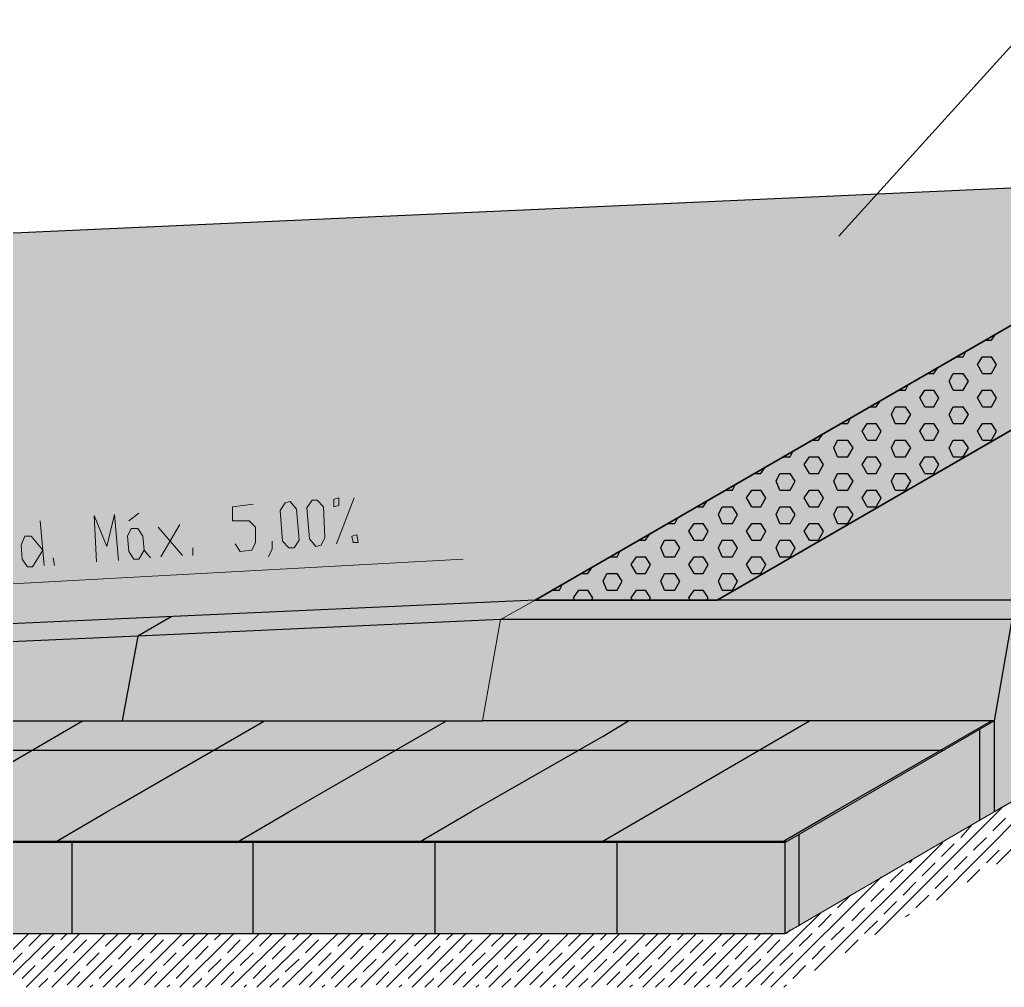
# Model space of a CAD drawing. Header units: feet. Extents: x 203667 to 205527, y 9204857 to 9205156.
# Drawn here: x 203752.731 to 203754.399, y 9204921.285 to 9204922.925 of the extents above; entities that cross this region are included whole.
import ezdxf

# ---------------------------------------------------------------- set-up
doc = ezdxf.new("R2010")
doc.units = ezdxf.units.FT
doc.header["$LTSCALE"] = 0.3
doc.header["$MEASUREMENT"] = 0
doc.layers.add('PDF_0', color=7, linetype='Continuous', true_color=0x929498)
doc.layers.add('PDF_A_Cotas', color=7, linetype='Continuous')
doc.layers.add('PDF_A_Texto', color=7, linetype='Continuous')

msp = doc.modelspace()

# ---------------------------------------------------------------- hatches: boundary and pattern name
at = {"layer": 'PDF_0', "true_color": 0x2776bb, "transparency": 33554687}
h = msp.add_hatch(color=152, dxfattribs=at)
h.paths.add_polyline_path([(203750.2318, 9204922.5206), (203747.1525, 9204922.6596), (203746.9136, 9204922.5206), (203745.9082, 9204921.9408), (203748.9875, 9204921.8019), (203749.2263, 9204921.9408), (203749.6104, 9204922.1623), (203751.1482, 9204922.1623), (203751.7692, 9204922.5206)])
h.paths.add_polyline_path([(203754.6075, 9204922.5206), (203754.8485, 9204922.6596), (203751.7692, 9204922.5206), (203750.766, 9204921.9408), (203750.5249, 9204921.8019), (203753.6042, 9204921.9408)])
at = {"layer": 'PDF_0', "true_color": 0xffff70, "transparency": 33554559}
msp.add_hatch(color=51, dxfattribs=at).paths.add_polyline_path([(203755.1547, 9204922.6596), (203754.8485, 9204922.6596), (203753.6042, 9204921.9408), (203753.9126, 9204921.9408)])
at = {"layer": 'PDF_0', "true_color": 0xdfdfdf, "transparency": 33554559}
msp.add_hatch(color=254, dxfattribs=at).paths.add_polyline_path([(203755.715, 9204922.6596), (203755.1547, 9204922.6596), (203753.9126, 9204921.9408), (203754.4707, 9204921.9408)])
at = {"layer": 'PDF_0', "true_color": 0xc4c4c4, "transparency": 33554559}
msp.add_hatch(color=9, dxfattribs=at).paths.add_polyline_path([(203752.4641, 9204921.8887), (203750.5249, 9204921.8019), (203748.9875, 9204921.8019), (203747.0483, 9204921.8887), (203745.9082, 9204921.9408), (203745.8192, 9204921.8887), (203745.8496, 9204921.9083), (203745.9082, 9204921.9408), (203745.0417, 9204921.9408), (203744.9831, 9204921.9083), (203744.9809, 9204921.8887), (203744.9549, 9204921.7519), (203744.9527, 9204921.7367), (203754.3816, 9204921.7367), (203754.3816, 9204921.5825), (203754.4707, 9204921.6325), (203754.4707, 9204921.9408), (203753.6042, 9204921.9408)])
at = {"layer": 'PDF_0', "true_color": 0xacacac, "transparency": 33554559}
msp.add_hatch(color=253, dxfattribs=at).paths.add_polyline_path([(203754.3816, 9204921.7367), (203744.9527, 9204921.7367), (203744.918, 9204921.7172), (203744.8029, 9204921.6499), (203744.7963, 9204921.6455), (203744.6856, 9204921.5825), (203744.5966, 9204921.5304), (203754.0277, 9204921.5304), (203754.1145, 9204921.5825), (203754.2253, 9204921.6455)])
at = {"layer": 'PDF_0', "true_color": 0xa3a3a3, "transparency": 33554559}
msp.add_hatch(color=253, dxfattribs=at).paths.add_polyline_path([(203754.3816, 9204921.5825), (203754.3816, 9204921.7367), (203754.1145, 9204921.5825), (203754.0277, 9204921.5304), (203744.5966, 9204921.5304), (203744.5966, 9204921.3762), (203754.0277, 9204921.3762), (203754.2926, 9204921.5304)])

# ---------------------------------------------------------------- linework, layer by layer
at = {"layer": 'PDF_0', "color": 7, "lineweight": 25}
for points in [[(203751.7692, 9204922.5206), (203750.2318, 9204922.5206), (203748.8984, 9204921.7519), (203750.4359, 9204921.7519), (203751.7692, 9204922.5206), (203754.8485, 9204922.6596), (203755.715, 9204922.6596)], [(203753.6042, 9204921.9408), (203754.8485, 9204922.6596)], [(203754.8485, 9204922.6596), (203753.6042, 9204921.9408), (203753.9126, 9204921.9408), (203755.1547, 9204922.6596)], [(203753.9126, 9204921.9408), (203755.1547, 9204922.6596)], [(203755.1547, 9204922.6596), (203753.9126, 9204921.9408)], [(203754.4707, 9204921.9408), (203753.6042, 9204921.9408), (203750.5249, 9204921.8019), (203748.9875, 9204921.8019)], [(203754.4707, 9204921.9408), (203754.4707, 9204921.6325), (203754.3816, 9204921.5825)], [(203754.4707, 9204921.9408), (203754.412, 9204921.9083), (203754.3816, 9204921.7367)], [(203754.412, 9204921.9083), (203753.5456, 9204921.9083), (203752.931, 9204921.88), (203752.1102, 9204921.8431), (203751.2893, 9204921.8062), (203750.4359, 9204921.7519)], [(203752.9875, 9204921.9126), (203752.931, 9204921.88), (203752.905, 9204921.7367)], [(203744.9527, 9204921.7367), (203753.5152, 9204921.7367)], [(203754.3816, 9204921.7367), (203753.5152, 9204921.7367)], [(203754.3816, 9204921.7367), (203754.3816, 9204921.5825)], [(203752.0776, 9204921.6868), (203752.8985, 9204921.6868)], [(203752.8985, 9204921.6868), (203753.7193, 9204921.6868)], [(203753.7193, 9204921.6868), (203754.297, 9204921.6868)], [(203744.6009, 9204921.5326), (203754.0298, 9204921.5326)]]:
    msp.add_lwpolyline(points, dxfattribs=at)
at = {"layer": 'PDF_0', "lineweight": 25}
for points in [[(203754.3773, 9204922.3817), (203754.3838, 9204922.3904)], [(203754.3686, 9204922.3817), (203754.3773, 9204922.3817)], [(203754.3295, 9204922.3534), (203754.3339, 9204922.3621)], [(203754.3187, 9204922.3534), (203754.3295, 9204922.3534)], [(203754.3534, 9204922.3404), (203754.3621, 9204922.3534)], [(203754.3621, 9204922.3252), (203754.3534, 9204922.3404)], [(203754.3621, 9204922.3534), (203754.3773, 9204922.3534)], [(203754.386, 9204922.3404), (203754.3773, 9204922.3534)], [(203754.3773, 9204922.3252), (203754.386, 9204922.3404)], [(203754.2709, 9204922.3252), (203754.2796, 9204922.3252)], [(203754.2796, 9204922.3252), (203754.2861, 9204922.3339)], [(203754.3056, 9204922.3122), (203754.3122, 9204922.3252)], [(203754.3122, 9204922.3252), (203754.3295, 9204922.3252)], [(203754.3382, 9204922.3122), (203754.3295, 9204922.3252)], [(203754.3621, 9204922.3252), (203754.3773, 9204922.3252)], [(203754.2318, 9204922.297), (203754.2361, 9204922.3057)], [(203754.3122, 9204922.297), (203754.3056, 9204922.3122)], [(203754.3295, 9204922.297), (203754.3382, 9204922.3122)], [(203754.2209, 9204922.297), (203754.2318, 9204922.297)], [(203754.2557, 9204922.2839), (203754.2644, 9204922.297)], [(203754.2644, 9204922.297), (203754.2796, 9204922.297)], [(203754.2883, 9204922.2839), (203754.2796, 9204922.297)], [(203754.3122, 9204922.297), (203754.3295, 9204922.297)], [(203754.3534, 9204922.2839), (203754.3621, 9204922.297)], [(203754.3621, 9204922.297), (203754.3773, 9204922.297)], [(203754.386, 9204922.2839), (203754.3773, 9204922.297)], [(203754.1819, 9204922.2687), (203754.1884, 9204922.2774)], [(203754.2644, 9204922.2687), (203754.2557, 9204922.2839)], [(203754.2796, 9204922.2687), (203754.2883, 9204922.2839)], [(203754.3621, 9204922.2687), (203754.3534, 9204922.2839)], [(203754.3773, 9204922.2687), (203754.386, 9204922.2839)], [(203754.1732, 9204922.2687), (203754.1819, 9204922.2687)], [(203754.2079, 9204922.2557), (203754.2144, 9204922.2687)], [(203754.2144, 9204922.2405), (203754.2079, 9204922.2557)], [(203754.2144, 9204922.2687), (203754.2318, 9204922.2687)], [(203754.2405, 9204922.2557), (203754.2318, 9204922.2687)], [(203754.2318, 9204922.2405), (203754.2405, 9204922.2557)], [(203754.2644, 9204922.2687), (203754.2796, 9204922.2687)], [(203754.3056, 9204922.2557), (203754.3122, 9204922.2687)], [(203754.3122, 9204922.2405), (203754.3056, 9204922.2557)], [(203754.3122, 9204922.2687), (203754.3295, 9204922.2687)], [(203754.3382, 9204922.2557), (203754.3295, 9204922.2687)], [(203754.3295, 9204922.2405), (203754.3382, 9204922.2557)], [(203754.3621, 9204922.2687), (203754.3773, 9204922.2687)], [(203754.1232, 9204922.2405), (203754.1341, 9204922.2405)], [(203754.1341, 9204922.2405), (203754.1384, 9204922.2492)], [(203754.158, 9204922.2275), (203754.1667, 9204922.2405)], [(203754.1667, 9204922.2405), (203754.1819, 9204922.2405)], [(203754.1905, 9204922.2275), (203754.1819, 9204922.2405)], [(203754.2144, 9204922.2405), (203754.2318, 9204922.2405)], [(203754.2557, 9204922.2275), (203754.2644, 9204922.2405)], [(203754.2644, 9204922.2405), (203754.2796, 9204922.2405)], [(203754.2883, 9204922.2275), (203754.2796, 9204922.2405)], [(203754.3122, 9204922.2405), (203754.3295, 9204922.2405)], [(203754.3534, 9204922.2275), (203754.3621, 9204922.2405)], [(203754.3621, 9204922.2405), (203754.3773, 9204922.2405)], [(203754.386, 9204922.2275), (203754.3773, 9204922.2405)], [(203754.1667, 9204922.2123), (203754.158, 9204922.2275)], [(203754.1819, 9204922.2123), (203754.1905, 9204922.2275)], [(203754.2644, 9204922.2123), (203754.2557, 9204922.2275)], [(203754.2796, 9204922.2123), (203754.2883, 9204922.2275)], [(203754.3621, 9204922.2123), (203754.3534, 9204922.2275)], [(203754.3773, 9204922.2123), (203754.386, 9204922.2275)], [(203754.0755, 9204922.2123), (203754.0841, 9204922.2123)], [(203754.0841, 9204922.2123), (203754.0907, 9204922.221)], [(203754.1102, 9204922.1993), (203754.1167, 9204922.2123)], [(203754.1167, 9204922.2123), (203754.1341, 9204922.2123)], [(203754.1428, 9204922.1993), (203754.1341, 9204922.2123)], [(203754.1667, 9204922.2123), (203754.1819, 9204922.2123)], [(203754.2079, 9204922.1993), (203754.2144, 9204922.2123)], [(203754.2144, 9204922.2123), (203754.2318, 9204922.2123)], [(203754.2405, 9204922.1993), (203754.2318, 9204922.2123)], [(203754.2644, 9204922.2123), (203754.2796, 9204922.2123)], [(203754.3056, 9204922.1993), (203754.3122, 9204922.2123)], [(203754.3122, 9204922.2123), (203754.3295, 9204922.2123)], [(203754.3382, 9204922.1993), (203754.3295, 9204922.2123)], [(203754.3621, 9204922.2123), (203754.3773, 9204922.2123)], [(203754.0364, 9204922.1841), (203754.0407, 9204922.1927)], [(203754.1167, 9204922.1841), (203754.1102, 9204922.1993)], [(203754.1341, 9204922.1841), (203754.1428, 9204922.1993)], [(203754.2144, 9204922.1841), (203754.2079, 9204922.1993)], [(203754.2318, 9204922.1841), (203754.2405, 9204922.1993)], [(203754.3122, 9204922.1841), (203754.3056, 9204922.1993)], [(203754.3295, 9204922.1841), (203754.3382, 9204922.1993)], [(203754.0255, 9204922.1841), (203754.0364, 9204922.1841)], [(203754.0602, 9204922.171), (203754.0689, 9204922.1841)], [(203754.0689, 9204922.1558), (203754.0602, 9204922.171)], [(203754.0689, 9204922.1841), (203754.0841, 9204922.1841)], [(203754.0928, 9204922.171), (203754.0841, 9204922.1841)], [(203754.0841, 9204922.1558), (203754.0928, 9204922.171)], [(203754.1167, 9204922.1841), (203754.1341, 9204922.1841)], [(203754.158, 9204922.171), (203754.1667, 9204922.1841)], [(203754.1667, 9204922.1558), (203754.158, 9204922.171)], [(203754.1667, 9204922.1841), (203754.1819, 9204922.1841)], [(203754.1905, 9204922.171), (203754.1819, 9204922.1841)], [(203754.1819, 9204922.1558), (203754.1905, 9204922.171)], [(203754.2144, 9204922.1841), (203754.2318, 9204922.1841)], [(203754.2557, 9204922.171), (203754.2644, 9204922.1841)], [(203754.2644, 9204922.1558), (203754.2557, 9204922.171)], [(203754.2644, 9204922.1841), (203754.2796, 9204922.1841)], [(203754.2883, 9204922.171), (203754.2796, 9204922.1841)], [(203754.2796, 9204922.1558), (203754.2883, 9204922.171)], [(203754.3122, 9204922.1841), (203754.3295, 9204922.1841)], [(203753.9777, 9204922.1558), (203753.9864, 9204922.1558)], [(203753.9864, 9204922.1558), (203753.9929, 9204922.1645)], [(203754.0125, 9204922.1428), (203754.019, 9204922.1558)], [(203754.019, 9204922.1558), (203754.0364, 9204922.1558)], [(203754.045, 9204922.1428), (203754.0364, 9204922.1558)], [(203754.0689, 9204922.1558), (203754.0841, 9204922.1558)], [(203754.1102, 9204922.1428), (203754.1167, 9204922.1558)], [(203754.1167, 9204922.1558), (203754.1341, 9204922.1558)], [(203754.1428, 9204922.1428), (203754.1341, 9204922.1558)], [(203754.1667, 9204922.1558), (203754.1819, 9204922.1558)], [(203754.2079, 9204922.1428), (203754.2144, 9204922.1558)], [(203754.2144, 9204922.1558), (203754.2318, 9204922.1558)], [(203754.2405, 9204922.1428), (203754.2318, 9204922.1558)], [(203754.2644, 9204922.1558), (203754.2796, 9204922.1558)], [(203754.019, 9204922.1276), (203754.0125, 9204922.1428)], [(203754.0364, 9204922.1276), (203754.045, 9204922.1428)], [(203754.1167, 9204922.1276), (203754.1102, 9204922.1428)], [(203754.1341, 9204922.1276), (203754.1428, 9204922.1428)], [(203754.2144, 9204922.1276), (203754.2079, 9204922.1428)], [(203754.2318, 9204922.1276), (203754.2405, 9204922.1428)], [(203753.9278, 9204922.1276), (203753.9386, 9204922.1276)], [(203753.9386, 9204922.1276), (203753.943, 9204922.1363)], [(203753.9625, 9204922.1146), (203753.9712, 9204922.1276)], [(203753.9712, 9204922.1276), (203753.9864, 9204922.1276)], [(203753.9951, 9204922.1146), (203753.9864, 9204922.1276)], [(203754.019, 9204922.1276), (203754.0364, 9204922.1276)], [(203754.0602, 9204922.1146), (203754.0689, 9204922.1276)], [(203754.0689, 9204922.1276), (203754.0841, 9204922.1276)], [(203754.0928, 9204922.1146), (203754.0841, 9204922.1276)], [(203754.1167, 9204922.1276), (203754.1341, 9204922.1276)], [(203754.158, 9204922.1146), (203754.1667, 9204922.1276)], [(203754.1667, 9204922.1276), (203754.1819, 9204922.1276)], [(203754.1905, 9204922.1146), (203754.1819, 9204922.1276)], [(203754.2144, 9204922.1276), (203754.2318, 9204922.1276)], [(203753.8887, 9204922.0994), (203753.8952, 9204922.1081)], [(203753.9712, 9204922.0994), (203753.9625, 9204922.1146)], [(203753.9864, 9204922.0994), (203753.9951, 9204922.1146)], [(203754.0689, 9204922.0994), (203754.0602, 9204922.1146)], [(203754.0841, 9204922.0994), (203754.0928, 9204922.1146)], [(203754.1667, 9204922.0994), (203754.158, 9204922.1146)], [(203754.1819, 9204922.0994), (203754.1905, 9204922.1146)], [(203753.88, 9204922.0994), (203753.8887, 9204922.0994)], [(203753.9148, 9204922.0863), (203753.9213, 9204922.0994)], [(203753.9213, 9204922.0994), (203753.9386, 9204922.0994)], [(203753.9473, 9204922.0863), (203753.9386, 9204922.0994)], [(203753.9712, 9204922.0994), (203753.9864, 9204922.0994)], [(203754.0125, 9204922.0863), (203754.019, 9204922.0994)], [(203754.019, 9204922.0994), (203754.0364, 9204922.0994)], [(203754.045, 9204922.0863), (203754.0364, 9204922.0994)], [(203754.0689, 9204922.0994), (203754.0841, 9204922.0994)], [(203754.1102, 9204922.0863), (203754.1167, 9204922.0994)], [(203754.1167, 9204922.0994), (203754.1341, 9204922.0994)], [(203754.1428, 9204922.0863), (203754.1341, 9204922.0994)], [(203754.1667, 9204922.0994), (203754.1819, 9204922.0994)], [(203753.8301, 9204922.0711), (203753.8409, 9204922.0711)], [(203753.8409, 9204922.0711), (203753.8453, 9204922.0798)], [(203753.8648, 9204922.0581), (203753.8735, 9204922.0711)], [(203753.8735, 9204922.0711), (203753.8887, 9204922.0711)], [(203753.8974, 9204922.0581), (203753.8887, 9204922.0711)], [(203753.9213, 9204922.0711), (203753.9148, 9204922.0863)], [(203753.9213, 9204922.0711), (203753.9386, 9204922.0711)], [(203753.9386, 9204922.0711), (203753.9473, 9204922.0863)], [(203753.9625, 9204922.0581), (203753.9712, 9204922.0711)], [(203753.9712, 9204922.0711), (203753.9864, 9204922.0711)], [(203753.9951, 9204922.0581), (203753.9864, 9204922.0711)], [(203754.019, 9204922.0711), (203754.0125, 9204922.0863)], [(203754.019, 9204922.0711), (203754.0364, 9204922.0711)], [(203754.0364, 9204922.0711), (203754.045, 9204922.0863)], [(203754.0602, 9204922.0581), (203754.0689, 9204922.0711)], [(203754.0689, 9204922.0711), (203754.0841, 9204922.0711)], [(203754.0928, 9204922.0581), (203754.0841, 9204922.0711)], [(203754.1167, 9204922.0711), (203754.1102, 9204922.0863)], [(203754.1167, 9204922.0711), (203754.1341, 9204922.0711)], [(203754.1341, 9204922.0711), (203754.1428, 9204922.0863)], [(203753.8735, 9204922.0429), (203753.8648, 9204922.0581)], [(203753.8887, 9204922.0429), (203753.8974, 9204922.0581)], [(203753.9712, 9204922.0429), (203753.9625, 9204922.0581)], [(203753.9864, 9204922.0429), (203753.9951, 9204922.0581)], [(203754.0689, 9204922.0429), (203754.0602, 9204922.0581)], [(203754.0841, 9204922.0429), (203754.0928, 9204922.0581)], [(203753.7823, 9204922.0429), (203753.791, 9204922.0429)], [(203753.791, 9204922.0429), (203753.7975, 9204922.0516)], [(203753.817, 9204922.0299), (203753.8235, 9204922.0429)], [(203753.8235, 9204922.0429), (203753.8409, 9204922.0429)], [(203753.8496, 9204922.0299), (203753.8409, 9204922.0429)], [(203753.8735, 9204922.0429), (203753.8887, 9204922.0429)], [(203753.9148, 9204922.0299), (203753.9213, 9204922.0429)], [(203753.9213, 9204922.0429), (203753.9386, 9204922.0429)], [(203753.9473, 9204922.0299), (203753.9386, 9204922.0429)], [(203753.9712, 9204922.0429), (203753.9864, 9204922.0429)], [(203754.0125, 9204922.0299), (203754.019, 9204922.0429)], [(203754.019, 9204922.0429), (203754.0364, 9204922.0429)], [(203754.045, 9204922.0299), (203754.0364, 9204922.0429)], [(203754.0689, 9204922.0429), (203754.0841, 9204922.0429)], [(203753.7432, 9204922.0147), (203753.7475, 9204922.0234)], [(203753.8235, 9204922.0147), (203753.817, 9204922.0299)], [(203753.8409, 9204922.0147), (203753.8496, 9204922.0299)], [(203753.9213, 9204922.0147), (203753.9148, 9204922.0299)], [(203753.9386, 9204922.0147), (203753.9473, 9204922.0299)], [(203754.019, 9204922.0147), (203754.0125, 9204922.0299)], [(203754.0364, 9204922.0147), (203754.045, 9204922.0299)], [(203753.7323, 9204922.0147), (203753.7432, 9204922.0147)], [(203753.7671, 9204922.0016), (203753.7758, 9204922.0147)], [(203753.7758, 9204922.0147), (203753.791, 9204922.0147)], [(203753.7997, 9204922.0016), (203753.791, 9204922.0147)], [(203753.8235, 9204922.0147), (203753.8409, 9204922.0147)], [(203753.8648, 9204922.0016), (203753.8735, 9204922.0147)], [(203753.8735, 9204922.0147), (203753.8887, 9204922.0147)], [(203753.8974, 9204922.0016), (203753.8887, 9204922.0147)], [(203753.9213, 9204922.0147), (203753.9386, 9204922.0147)], [(203753.9625, 9204922.0016), (203753.9712, 9204922.0147)], [(203753.9712, 9204922.0147), (203753.9864, 9204922.0147)], [(203753.9951, 9204922.0016), (203753.9864, 9204922.0147)], [(203754.019, 9204922.0147), (203754.0364, 9204922.0147)], [(203753.6933, 9204921.9864), (203753.6998, 9204921.9951)], [(203753.7758, 9204921.9864), (203753.7671, 9204922.0016)], [(203753.791, 9204921.9864), (203753.7997, 9204922.0016)], [(203753.8735, 9204921.9864), (203753.8648, 9204922.0016)], [(203753.8887, 9204921.9864), (203753.8974, 9204922.0016)], [(203753.9712, 9204921.9864), (203753.9625, 9204922.0016)], [(203753.9864, 9204921.9864), (203753.9951, 9204922.0016)], [(203753.6846, 9204921.9864), (203753.6933, 9204921.9864)], [(203753.7193, 9204921.9734), (203753.7258, 9204921.9864)], [(203753.7258, 9204921.9582), (203753.7193, 9204921.9734)], [(203753.7258, 9204921.9864), (203753.7432, 9204921.9864)], [(203753.7519, 9204921.9734), (203753.7432, 9204921.9864)], [(203753.7432, 9204921.9582), (203753.7519, 9204921.9734)], [(203753.7758, 9204921.9864), (203753.791, 9204921.9864)], [(203753.817, 9204921.9734), (203753.8235, 9204921.9864)], [(203753.8235, 9204921.9582), (203753.817, 9204921.9734)], [(203753.8235, 9204921.9864), (203753.8409, 9204921.9864)], [(203753.8496, 9204921.9734), (203753.8409, 9204921.9864)], [(203753.8409, 9204921.9582), (203753.8496, 9204921.9734)], [(203753.8735, 9204921.9864), (203753.8887, 9204921.9864)], [(203753.9148, 9204921.9734), (203753.9213, 9204921.9864)], [(203753.9213, 9204921.9582), (203753.9148, 9204921.9734)], [(203753.9213, 9204921.9864), (203753.9386, 9204921.9864)], [(203753.9473, 9204921.9734), (203753.9386, 9204921.9864)], [(203753.9386, 9204921.9582), (203753.9473, 9204921.9734)], [(203753.9712, 9204921.9864), (203753.9864, 9204921.9864)], [(203753.6346, 9204921.9582), (203753.6455, 9204921.9582)], [(203753.6455, 9204921.9582), (203753.6498, 9204921.9669)], [(203753.6694, 9204921.9452), (203753.6781, 9204921.9582)], [(203753.6781, 9204921.9582), (203753.6933, 9204921.9582)], [(203753.7019, 9204921.9452), (203753.6933, 9204921.9582)], [(203753.7258, 9204921.9582), (203753.7432, 9204921.9582)], [(203753.7671, 9204921.9452), (203753.7758, 9204921.9582)], [(203753.7758, 9204921.9582), (203753.791, 9204921.9582)], [(203753.7997, 9204921.9452), (203753.791, 9204921.9582)], [(203753.8235, 9204921.9582), (203753.8409, 9204921.9582)], [(203753.8648, 9204921.9452), (203753.8735, 9204921.9582)], [(203753.8735, 9204921.9582), (203753.8887, 9204921.9582)], [(203753.8974, 9204921.9452), (203753.8887, 9204921.9582)], [(203753.9213, 9204921.9582), (203753.9386, 9204921.9582)], [(203753.6715, 9204921.9408), (203753.6694, 9204921.9452)], [(203753.6998, 9204921.9408), (203753.7019, 9204921.9452)], [(203753.7693, 9204921.9408), (203753.7671, 9204921.9452)], [(203753.7975, 9204921.9408), (203753.7997, 9204921.9452)], [(203753.867, 9204921.9408), (203753.8648, 9204921.9452)], [(203753.8952, 9204921.9408), (203753.8974, 9204921.9452)]]:
    msp.add_lwpolyline(points, dxfattribs=at)
at = {"layer": 'PDF_0', "color": 45, "lineweight": 5, "true_color": 0xab7f53}
for points in [[(203754.386, 9204921.4935), (203754.6878, 9204921.7932)], [(203754.2839, 9204921.4327), (203754.5836, 9204921.7345)], [(203754.1797, 9204921.3741), (203754.3968, 9204921.5912)], [(203754.3795, 9204921.55), (203754.4012, 9204921.5717)], [(203754.3252, 9204921.5391), (203754.3447, 9204921.5608)], [(203754.3469, 9204921.5174), (203754.3686, 9204921.5391)], [(203754.0776, 9204921.3133), (203754.2948, 9204921.5304)], [(203754.2926, 9204921.5065), (203754.3143, 9204921.5282)], [(203754.3143, 9204921.4848), (203754.336, 9204921.5065)], [(203754.3686, 9204921.4957), (203754.3903, 9204921.5174)], [(203754.2383, 9204921.4957), (203754.2427, 9204921.5)], [(203754.26, 9204921.474), (203754.2817, 9204921.4957)], [(203754.0038, 9204921.285), (203754.1905, 9204921.4718)], [(203754.2057, 9204921.4631), (203754.2275, 9204921.4848)], [(203754.2817, 9204921.4522), (203754.3035, 9204921.474)], [(203754.336, 9204921.4631), (203754.3578, 9204921.4848)], [(203754.2275, 9204921.4414), (203754.2492, 9204921.4631)], [(203754.1167, 9204921.4197), (203754.1384, 9204921.4414)], [(203754.1732, 9204921.4305), (203754.1949, 9204921.4522)], [(203754.2492, 9204921.4197), (203754.2709, 9204921.4414)], [(203754.1949, 9204921.4088), (203754.2166, 9204921.4305)], [(203753.9604, 9204921.285), (203754.0885, 9204921.411)], [(203754.0841, 9204921.3871), (203754.1059, 9204921.4088)], [(203754.1406, 9204921.3979), (203754.1623, 9204921.4197)], [(203754.2318, 9204921.4045), (203754.2383, 9204921.4088)], [(203754.1623, 9204921.3762), (203754.184, 9204921.3979)], [(203752.6552, 9204921.285), (203752.7465, 9204921.3762)], [(203752.6987, 9204921.285), (203752.7899, 9204921.3762)], [(203752.7421, 9204921.285), (203752.8333, 9204921.3762)], [(203752.7465, 9204921.3545), (203752.7682, 9204921.3762)], [(203752.7855, 9204921.285), (203752.8767, 9204921.3762)], [(203752.8007, 9204921.3654), (203752.8116, 9204921.3762)], [(203752.829, 9204921.285), (203752.9202, 9204921.3762)], [(203752.8724, 9204921.285), (203752.9636, 9204921.3762)], [(203752.8767, 9204921.3545), (203752.8985, 9204921.3762)], [(203752.9158, 9204921.285), (203753.007, 9204921.3762)], [(203752.931, 9204921.3654), (203752.9419, 9204921.3762)], [(203752.9593, 9204921.285), (203753.0505, 9204921.3762)], [(203753.0027, 9204921.285), (203753.0939, 9204921.3762)], [(203753.007, 9204921.3545), (203753.0288, 9204921.3762)], [(203753.0461, 9204921.285), (203753.1373, 9204921.3762)], [(203753.0613, 9204921.3654), (203753.0722, 9204921.3762)], [(203753.0896, 9204921.285), (203753.1829, 9204921.3762)], [(203753.133, 9204921.285), (203753.2264, 9204921.3762)], [(203753.1373, 9204921.3545), (203753.159, 9204921.3762)], [(203753.1764, 9204921.285), (203753.2698, 9204921.3762)], [(203753.1938, 9204921.3654), (203753.2047, 9204921.3762)], [(203753.222, 9204921.285), (203753.3132, 9204921.3762)], [(203753.2655, 9204921.285), (203753.3567, 9204921.3762)], [(203753.2698, 9204921.3545), (203753.2915, 9204921.3762)], [(203753.3089, 9204921.285), (203753.4001, 9204921.3762)], [(203753.3241, 9204921.3654), (203753.3349, 9204921.3762)], [(203753.3523, 9204921.285), (203753.4435, 9204921.3762)], [(203753.3958, 9204921.285), (203753.487, 9204921.3762)], [(203753.4001, 9204921.3545), (203753.4218, 9204921.3762)], [(203753.4392, 9204921.285), (203753.5304, 9204921.3762)], [(203753.4544, 9204921.3654), (203753.4652, 9204921.3762)], [(203753.4826, 9204921.285), (203753.5738, 9204921.3762)], [(203753.526, 9204921.285), (203753.6172, 9204921.3762)], [(203753.5304, 9204921.3545), (203753.5521, 9204921.3762)], [(203753.5695, 9204921.285), (203753.6607, 9204921.3762)], [(203753.5847, 9204921.3654), (203753.5955, 9204921.3762)], [(203753.6129, 9204921.285), (203753.7041, 9204921.3762)], [(203753.6563, 9204921.285), (203753.7475, 9204921.3762)], [(203753.6607, 9204921.3545), (203753.6824, 9204921.3762)], [(203753.6998, 9204921.285), (203753.791, 9204921.3762)], [(203753.715, 9204921.3654), (203753.7258, 9204921.3762)], [(203753.7432, 9204921.285), (203753.8344, 9204921.3762)], [(203753.7866, 9204921.285), (203753.8778, 9204921.3762)], [(203753.791, 9204921.3545), (203753.8127, 9204921.3762)], [(203753.8301, 9204921.285), (203753.9213, 9204921.3762)], [(203753.8453, 9204921.3654), (203753.8561, 9204921.3762)], [(203753.8735, 9204921.285), (203753.9647, 9204921.3762)], [(203753.9169, 9204921.285), (203754.0081, 9204921.3762)], [(203753.9213, 9204921.3545), (203753.943, 9204921.3762)], [(203753.9756, 9204921.3654), (203753.9864, 9204921.3762)], [(203754.0298, 9204921.3762), (203754.0364, 9204921.3827)], [(203754.0516, 9204921.3545), (203754.0733, 9204921.3762)], [(203754.1059, 9204921.3654), (203754.1276, 9204921.3871)], [(203752.7682, 9204921.3328), (203752.7899, 9204921.3545)], [(203752.8225, 9204921.3437), (203752.8442, 9204921.3654)], [(203752.8985, 9204921.3328), (203752.9202, 9204921.3545)], [(203752.9528, 9204921.3437), (203752.9745, 9204921.3654)], [(203753.0288, 9204921.3328), (203753.0505, 9204921.3545)], [(203753.083, 9204921.3437), (203753.1048, 9204921.3654)], [(203753.159, 9204921.3328), (203753.1808, 9204921.3545)], [(203753.2155, 9204921.3437), (203753.2372, 9204921.3654)], [(203753.2915, 9204921.3328), (203753.3132, 9204921.3545)], [(203753.3458, 9204921.3437), (203753.3675, 9204921.3654)], [(203753.4218, 9204921.3328), (203753.4435, 9204921.3545)], [(203753.4761, 9204921.3437), (203753.4978, 9204921.3654)], [(203753.5521, 9204921.3328), (203753.5738, 9204921.3545)], [(203753.6064, 9204921.3437), (203753.6281, 9204921.3654)], [(203753.6824, 9204921.3328), (203753.7041, 9204921.3545)], [(203753.7367, 9204921.3437), (203753.7584, 9204921.3654)], [(203753.8127, 9204921.3328), (203753.8344, 9204921.3545)], [(203753.867, 9204921.3437), (203753.8887, 9204921.3654)], [(203753.943, 9204921.3328), (203753.9647, 9204921.3545)], [(203753.9973, 9204921.3437), (203754.019, 9204921.3654)], [(203754.0733, 9204921.3328), (203754.095, 9204921.3545)], [(203754.1297, 9204921.3437), (203754.1515, 9204921.3654)], [(203752.7139, 9204921.3219), (203752.7356, 9204921.3437)], [(203752.8442, 9204921.3219), (203752.8659, 9204921.3437)], [(203752.9745, 9204921.3219), (203752.9962, 9204921.3437)], [(203753.1048, 9204921.3219), (203753.1265, 9204921.3437)], [(203753.2372, 9204921.3219), (203753.2589, 9204921.3437)], [(203753.3675, 9204921.3219), (203753.3892, 9204921.3437)], [(203753.4978, 9204921.3219), (203753.5195, 9204921.3437)], [(203753.6281, 9204921.3219), (203753.6498, 9204921.3437)], [(203753.7584, 9204921.3219), (203753.7801, 9204921.3437)], [(203753.8887, 9204921.3219), (203753.9104, 9204921.3437)], [(203754.019, 9204921.3219), (203754.0407, 9204921.3437)], [(203752.7356, 9204921.3002), (203752.7573, 9204921.3219)], [(203752.7899, 9204921.3111), (203752.8116, 9204921.3328)], [(203752.8659, 9204921.3002), (203752.8876, 9204921.3219)], [(203752.9202, 9204921.3111), (203752.9419, 9204921.3328)], [(203752.9962, 9204921.3002), (203753.0179, 9204921.3219)], [(203753.0505, 9204921.3111), (203753.0722, 9204921.3328)], [(203753.1265, 9204921.3002), (203753.1482, 9204921.3219)], [(203753.1808, 9204921.3111), (203753.2047, 9204921.3328)], [(203753.2589, 9204921.3002), (203753.2807, 9204921.3219)], [(203753.3132, 9204921.3111), (203753.3349, 9204921.3328)], [(203753.3892, 9204921.3002), (203753.411, 9204921.3219)], [(203753.4435, 9204921.3111), (203753.4652, 9204921.3328)], [(203753.5195, 9204921.3002), (203753.5412, 9204921.3219)], [(203753.5738, 9204921.3111), (203753.5955, 9204921.3328)], [(203753.6498, 9204921.3002), (203753.6715, 9204921.3219)], [(203753.7041, 9204921.3111), (203753.7258, 9204921.3328)], [(203753.7801, 9204921.3002), (203753.8018, 9204921.3219)], [(203753.8344, 9204921.3111), (203753.8561, 9204921.3328)], [(203753.9104, 9204921.3002), (203753.9321, 9204921.3219)], [(203753.9647, 9204921.3111), (203753.9864, 9204921.3328)], [(203754.0407, 9204921.3002), (203754.0624, 9204921.3219)], [(203752.8116, 9204921.2894), (203752.8333, 9204921.3111)], [(203752.9419, 9204921.2894), (203752.9636, 9204921.3111)], [(203753.0722, 9204921.2894), (203753.0939, 9204921.3111)], [(203753.2047, 9204921.2894), (203753.2264, 9204921.3111)], [(203753.3349, 9204921.2894), (203753.3567, 9204921.3111)], [(203753.4652, 9204921.2894), (203753.487, 9204921.3111)], [(203753.5955, 9204921.2894), (203753.6172, 9204921.3111)], [(203753.7258, 9204921.2894), (203753.7475, 9204921.3111)], [(203753.8561, 9204921.2894), (203753.8778, 9204921.3111)], [(203753.9864, 9204921.2894), (203754.0081, 9204921.3111)], [(203752.7638, 9204921.285), (203752.779, 9204921.3002)], [(203752.8507, 9204921.285), (203752.855, 9204921.2894)], [(203752.8941, 9204921.285), (203752.9093, 9204921.3002)], [(203752.981, 9204921.285), (203752.9853, 9204921.2894)], [(203753.0244, 9204921.285), (203753.0396, 9204921.3002)], [(203753.1113, 9204921.285), (203753.1156, 9204921.2894)], [(203753.1547, 9204921.285), (203753.1699, 9204921.3002)], [(203753.2437, 9204921.285), (203753.2481, 9204921.2894)], [(203753.2872, 9204921.285), (203753.3024, 9204921.3002)], [(203753.374, 9204921.285), (203753.3784, 9204921.2894)], [(203753.4175, 9204921.285), (203753.4327, 9204921.3002)], [(203753.5043, 9204921.285), (203753.5087, 9204921.2894)], [(203753.5478, 9204921.285), (203753.563, 9204921.3002)], [(203753.6346, 9204921.285), (203753.639, 9204921.2894)], [(203753.6781, 9204921.285), (203753.6933, 9204921.3002)], [(203753.7649, 9204921.285), (203753.7693, 9204921.2894)], [(203753.8083, 9204921.285), (203753.8235, 9204921.3002)], [(203753.8952, 9204921.285), (203753.8996, 9204921.2894)], [(203753.9386, 9204921.285), (203753.9538, 9204921.3002)], [(203754.0255, 9204921.285), (203754.0298, 9204921.2894)]]:
    msp.add_lwpolyline(points, dxfattribs=at)
at = {"layer": 'PDF_0', "color": 252, "lineweight": 25, "true_color": 0x858585}
for points in [[(203752.4837, 9204921.5304), (203752.5727, 9204921.5825), (203752.8377, 9204921.7367)], [(203752.7899, 9204921.5304), (203752.8789, 9204921.5825), (203752.8985, 9204921.5934), (203753.146, 9204921.7367)], [(203753.0982, 9204921.5304), (203753.1873, 9204921.5825), (203753.4544, 9204921.7367)], [(203753.4066, 9204921.5304), (203753.4956, 9204921.5825), (203753.7193, 9204921.7107), (203753.7627, 9204921.7367)], [(203753.715, 9204921.5304), (203753.804, 9204921.5825), (203754.0689, 9204921.7367)], [(203754.0212, 9204921.5304), (203754.1102, 9204921.5825), (203754.3773, 9204921.7367)]]:
    msp.add_lwpolyline(points, dxfattribs=at)
at = {"layer": 'PDF_0', "color": 252, "lineweight": 25, "true_color": 0x868686}
for points in [[(203754.3578, 9204921.5673), (203754.3578, 9204921.5825), (203754.3578, 9204921.7215)], [(203754.0516, 9204921.3893), (203754.0516, 9204921.5434)], [(203752.8203, 9204921.3762), (203752.8203, 9204921.5304)], [(203753.1265, 9204921.3762), (203753.1265, 9204921.5304)], [(203753.4348, 9204921.3762), (203753.4348, 9204921.5304)], [(203753.7432, 9204921.3762), (203753.7432, 9204921.5304)]]:
    msp.add_lwpolyline(points, dxfattribs=at)
at = {"layer": 'PDF_0', "color": 7, "lineweight": 25}
msp.add_lwpolyline([(203754.0277, 9204921.5304), (203744.5966, 9204921.5304), (203744.5966, 9204921.3762), (203754.0277, 9204921.3762)], close=True, dxfattribs=at)
at = {"layer": 'PDF_A_Cotas', "lineweight": 18}
msp.add_lwpolyline([(203750.7356, 9204921.8605), (203753.4826, 9204922.0103)], dxfattribs=at)
at = {"layer": 'PDF_A_Cotas', "lineweight": 5}
msp.add_lwpolyline([(203753.6042, 9204921.9408), (203753.5456, 9204921.9083), (203753.5152, 9204921.7367)], dxfattribs=at)
at = {"layer": 'PDF_A_Cotas', "color": 250, "lineweight": 0, "true_color": 0x3a3a3a}
for points in [[(203754.3816, 9204921.7367), (203754.0277, 9204921.5304)], [(203754.3816, 9204921.5825), (203754.0277, 9204921.3762)], [(203744.5966, 9204921.5304), (203754.0277, 9204921.5304)], [(203754.0277, 9204921.3762), (203754.0277, 9204921.5304)], [(203754.0277, 9204921.3762), (203744.5966, 9204921.3762)]]:
    msp.add_lwpolyline(points, dxfattribs=at)
at = {"layer": 'PDF_A_Texto', "lineweight": 18}
for points in [[(203754.1189, 9204922.5576), (203754.4511, 9204922.9246), (203755.5608, 9204922.9246)], [(203753.298, 9204922.1146), (203753.2676, 9204922.0364)], [(203752.9332, 9204922.0885), (203752.9158, 9204922.0755)], [(203753.0961, 9204922.0364), (203753.1048, 9204922.0234), (203753.1243, 9204922.0255), (203753.1308, 9204922.0386), (203753.1308, 9204922.0646), (203753.12, 9204922.0755), (203753.0917, 9204922.0755), (203753.0917, 9204922.0994), (203753.1265, 9204922.1037)], [(203752.766, 9204922.0755), (203752.7725, 9204921.9995)], [(203752.8615, 9204922.006), (203752.8572, 9204922.0842), (203752.8789, 9204922.032), (203752.8919, 9204922.0863), (203752.8985, 9204922.0082)], [(203752.9658, 9204922.0646), (203753.007, 9204922.0168)], [(203752.9701, 9204922.0147), (203753.0027, 9204922.069)], [(203753.159, 9204922.0407), (203753.159, 9204922.0277), (203753.1525, 9204922.0147)], [(203752.9419, 9204922.0255), (203752.9528, 9204922.0125)], [(203753.0244, 9204922.0168), (203753.0244, 9204922.0299)], [(203752.7899, 9204921.9995), (203752.7877, 9204922.0125)]]:
    msp.add_lwpolyline(points, dxfattribs=at)
for points in [[(203753.1873, 9204922.0299), (203753.1764, 9204922.0407), (203753.1721, 9204922.0929), (203753.1808, 9204922.1059), (203753.1895, 9204922.1081), (203753.2003, 9204922.095), (203753.2047, 9204922.0429), (203753.196, 9204922.0299)], [(203753.2329, 9204922.032), (203753.222, 9204922.0451), (203753.2177, 9204922.0972), (203753.2264, 9204922.1102), (203753.2351, 9204922.1102), (203753.2459, 9204922.0994), (203753.2481, 9204922.0472), (203753.2416, 9204922.0342)], [(203753.2633, 9204922.1124), (203753.2633, 9204922.0994), (203753.272, 9204922.1015), (203753.272, 9204922.1146)], [(203752.9332, 9204922.0103), (203752.9245, 9204922.0103), (203752.9158, 9204922.0234), (203752.9137, 9204922.0494), (203752.9202, 9204922.0624), (203752.931, 9204922.0624), (203752.9397, 9204922.0494), (203752.9419, 9204922.0255)], [(203752.7703, 9204922.0255), (203752.753, 9204921.9973), (203752.7443, 9204921.9973), (203752.7356, 9204922.0103), (203752.7334, 9204922.0342), (203752.7399, 9204922.0494), (203752.7508, 9204922.0494)], [(203753.3045, 9204922.0386), (203753.2959, 9204922.0386), (203753.2937, 9204922.0494), (203753.3024, 9204922.0516)]]:
    msp.add_lwpolyline(points, close=True, dxfattribs=at)

doc.saveas('drawing.dxf')
